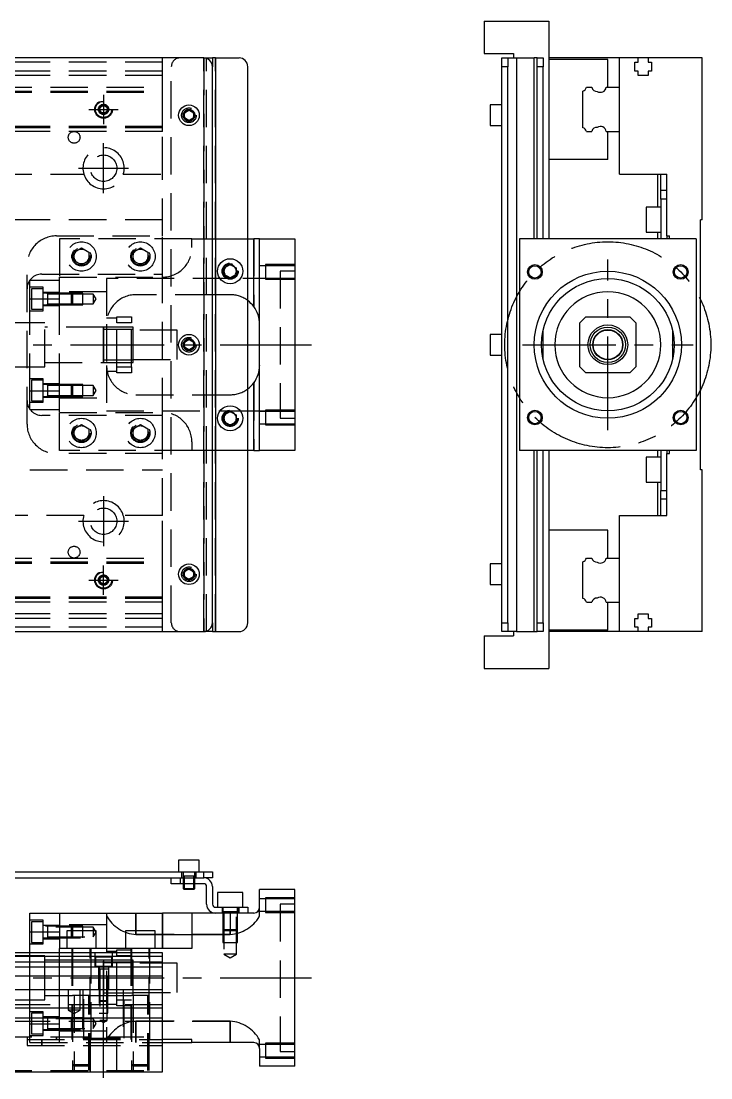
# Model space of a CAD drawing. Extents: x -21 to 603, y -285 to 112.
# Drawn here: x 369 to 603.3, y -249.2 to 110 of the extents above; entities that cross this region are included whole.
import ezdxf

# ---------------------------------------------------------------- set-up
doc = ezdxf.new("R2010")
doc.units = 0
doc.linetypes.add('CENTER', pattern=[50.8, 31.75, -6.35, 6.35, -6.35])
doc.linetypes.add('DASHED', pattern=[19.05, 12.7, -6.35])
doc.layers.get('0').update_dxf_attribs({"linetype": 'CONTINUOUS'})
doc.layers.add('CENTER', color=1, linetype='CENTER')

msp = doc.modelspace()

# ---------------------------------------------------------------- linework, layer by layer
at = {"color": 7, "linetype": 'CONTINUOUS'}
for p, q in [((526.27, 110), (526.27, 99)), ((526.27, 110), (548.27, 110)), ((548.27, 110), (548.27, 36)), ((431, 97.5), (3, 97.5)), ((431, 97.5), (434, 97.5)), ((434, 97.5), (434, 94.5)), ((435, 97.5), (434, 97.5)), ((435, 97.5), (435, -97.5)), ((435, 97.5), (443, 97.5)), ((526.27, 99), (536.27, 99)), ((532.27, 97.5), (534.27, 97.5)), ((532.27, 94.5), (532.27, 97.5)), ((534.27, 97.5), (537.27, 97.5)), ((534.27, 97.5), (534.27, 94.5)), ((536.27, 99), (536.27, 97.5)), ((537.27, 97.5), (537.27, -97.5)), ((537.27, 97.5), (543.27, 97.5)), ((543.27, 36), (543.27, 97.5)), ((544.27, 97.5), (543.27, 97.5)), ((544.27, 97.5), (546.27, 97.5)), ((544.27, 94.5), (544.27, 97.5)), ((546.27, 97.5), (546.27, 94.5)), ((572.27, 97.5), (548.27, 97.5)), ((568.27, 97), (548.27, 97)), ((568.27, 87.5), (568.27, 97)), ((572.27, 87.5), (572.27, 97.5)), ((578.57, 97.5), (572.27, 97.5)), ((581.97, 97.5), (578.57, 97.5)), ((578.57, 96), (578.57, 97.5)), ((581.97, 97.5), (581.97, 96)), ((600.27, 97.5), (581.97, 97.5)), ((600.27, 42.5), (600.27, 97.5)), ((434, -94.5), (434, 94.5)), ((446, -94.5), (446, 94.5)), ((534.27, 94.5), (532.27, 94.5)), ((532.27, -94.5), (532.27, 94.5)), ((534.27, -94.5), (534.27, 94.5)), ((546.27, 94.5), (544.27, 94.5)), ((544.27, 36), (544.27, 94.5)), ((546.27, 36), (546.27, 94.5)), ((577.42, 96), (578.57, 96)), ((577.42, 93), (577.42, 96)), ((581.97, 96), (583.12, 96)), ((583.12, 96), (583.12, 93)), ((578.57, 93), (577.42, 93)), ((578.57, 91.5), (578.57, 93)), ((581.97, 91.5), (578.57, 91.5)), ((581.97, 93), (581.97, 91.5)), ((583.12, 93), (581.97, 93)), ((559.77, 73.752272), (559.77, 86.247728)), ((561.022272, 87.5), (562.79668, 87.5)), ((567.747372, 87.5), (572.27, 87.5)), ((572.27, 72.5), (572.27, 87.5)), ((572.27, 72.5), (572.27, 87.5)), ((424.5, 78.866026), (426, 79.73205)), ((426, 79.73205), (427.5, 78.866026)), ((528.27, 81.5), (528.27, 78)), ((532.27, 81.5), (528.27, 81.5)), ((424.5, 77.133974), (424.5, 78.866026)), ((426, 76.26795), (424.5, 77.133974)), ((427.5, 77.133974), (426, 76.26795)), ((427.5, 78.866026), (427.5, 77.133974)), ((528.27, 78), (528.27, 74.5)), ((528.27, 74.5), (532.27, 74.5)), ((561.022272, 72.5), (562.79668, 72.5)), ((567.747372, 72.5), (572.27, 72.5)), ((568.27, 63), (568.27, 72.5)), ((572.27, 58), (572.27, 72.5)), ((568.27, 63), (548.27, 63)), ((572.27, 58), (588.27, 58)), ((585.27, 46.75), (585.27, 58)), ((586.27, 52.5), (586.27, 58)), ((588.27, 37), (588.27, 58)), ((586.27, 52.5), (588.27, 52.5)), ((586.27, 49.5), (586.27, 52.5)), ((581.27, 46.75), (581.27, 42.5)), ((586.27, 46.75), (581.27, 46.75)), ((588.27, 49.5), (586.27, 49.5)), ((586.27, 49.5), (586.27, 36)), ((581.27, 42.5), (581.27, 38.25)), ((600.27, 42.5), (599.77, 42.5)), ((599.77, -42.5), (599.77, 42.5)), ((446, 36), (448, 36)), ((448, 13), (448, 36)), ((450, 36), (448, 36)), ((450, -36), (450, 36)), ((450, 36), (462, 36)), ((462, 36), (462, -36)), ((598.27, 36), (538.27, 36)), ((538.27, 36), (538.27, -36)), ((581.27, 38.25), (586.27, 38.25)), ((585.27, 36), (585.27, 38.25)), ((588.27, 37), (589.27, 37)), ((588.27, 37), (588.27, 36)), ((589.27, 36), (589.27, 37)), ((598.27, 36), (598.27, -36)), ((438, 26.1547), (440, 27.309402)), ((438, 23.8453), (438, 26.1547)), ((440, 27.309402), (442, 26.1547)), ((442, 26.1547), (442, 23.8453)), ((440, 22.690598), (438, 23.8453)), ((442, 23.8453), (440, 22.690598)), ((560.77, 9.5), (558.77, 7.5)), ((558.77, -7.5), (558.77, 7.5)), ((560.77, 9.5), (575.77, 9.5)), ((577.77, 7.5), (575.77, 9.5)), ((577.77, 7.5), (577.77, -7.5)), ((546.27, -4.71699), (546.27, 4.71699)), ((590.27, 4.71699), (590.27, -4.71699)), ((424.5, 0.866026), (426, 1.73205)), ((424.5, -0.866026), (424.5, 0.866026)), ((426, 1.73205), (427.5, 0.866026)), ((427.5, 0.866026), (427.5, -0.866026)), ((528.27, 3.5), (528.27, 0)), ((532.27, 3.5), (528.27, 3.5)), ((528.27, 0), (528.27, -3.5)), ((426, -1.73205), (424.5, -0.866026)), ((427.5, -0.866026), (426, -1.73205)), ((528.27, -3.5), (532.27, -3.5)), ((558.77, -7.5), (560.77, -9.5)), ((575.77, -9.5), (560.77, -9.5)), ((575.77, -9.5), (577.77, -7.5)), ((448, -36), (448, -13)), ((438, -23.8453), (440, -22.690598)), ((438, -26.1547), (438, -23.8453)), ((440, -22.690598), (442, -23.8453)), ((442, -23.8453), (442, -26.1547)), ((440, -27.309402), (438, -26.1547)), ((442, -26.1547), (440, -27.309402)), ((448, -36), (446, -36)), ((448, -36), (450, -36)), ((462, -36), (450, -36)), ((598.27, -36), (538.27, -36)), ((543.27, -97.5), (543.27, -36)), ((544.27, -94.5), (544.27, -36)), ((546.27, -94.5), (546.27, -36)), ((548.27, -36), (548.27, -110)), ((581.27, -38.25), (581.27, -42.5)), ((586.27, -38.25), (581.27, -38.25)), ((585.27, -38.25), (585.27, -36)), ((586.27, -36), (586.27, -49.5)), ((588.27, -36), (588.27, -37)), ((588.27, -58), (588.27, -37)), ((588.27, -37), (589.27, -37)), ((589.27, -37), (589.27, -36)), ((581.27, -42.5), (581.27, -46.75)), ((600.27, -42.5), (599.77, -42.5)), ((600.27, -97.5), (600.27, -42.5)), ((581.27, -46.75), (586.27, -46.75)), ((585.27, -58), (585.27, -46.75)), ((586.27, -49.5), (588.27, -49.5)), ((586.27, -52.5), (586.27, -49.5)), ((588.27, -52.5), (586.27, -52.5)), ((586.27, -58), (586.27, -52.5)), ((572.27, -72.5), (572.27, -58)), ((572.27, -58), (588.27, -58)), ((568.27, -63), (548.27, -63)), ((568.27, -72.5), (568.27, -63)), ((528.27, -74.5), (528.27, -78)), ((532.27, -74.5), (528.27, -74.5)), ((559.77, -86.247728), (559.77, -73.752272)), ((561.022272, -72.5), (562.79668, -72.5)), ((567.747372, -72.5), (572.27, -72.5)), ((572.27, -87.5), (572.27, -72.5)), ((572.27, -87.5), (572.27, -72.5)), ((424.5, -77.133974), (426, -76.26795)), ((424.5, -78.866026), (424.5, -77.133974)), ((426, -79.73205), (424.5, -78.866026)), ((426, -76.26795), (427.5, -77.133974)), ((427.5, -78.866026), (426, -79.73205)), ((427.5, -77.133974), (427.5, -78.866026)), ((528.27, -78), (528.27, -81.5)), ((528.27, -81.5), (532.27, -81.5)), ((561.022272, -87.5), (562.79668, -87.5)), ((567.747372, -87.5), (572.27, -87.5)), ((568.27, -97), (568.27, -87.5)), ((572.27, -97.5), (572.27, -87.5)), ((577.42, -93), (578.57, -93)), ((577.42, -96), (577.42, -93)), ((578.57, -91.5), (581.97, -91.5)), ((578.57, -93), (578.57, -91.5)), ((581.97, -91.5), (581.97, -93)), ((581.97, -93), (583.12, -93)), ((583.12, -93), (583.12, -96)), ((434, -94.5), (434, -97.5)), ((532.27, -94.5), (534.27, -94.5)), ((532.27, -97.5), (532.27, -94.5)), ((534.27, -94.5), (534.27, -97.5)), ((544.27, -94.5), (546.27, -94.5)), ((544.27, -97.5), (544.27, -94.5)), ((546.27, -94.5), (546.27, -97.5)), ((578.57, -96), (577.42, -96)), ((578.57, -97.5), (578.57, -96)), ((581.97, -96), (581.97, -97.5)), ((583.12, -96), (581.97, -96)), ((3, -97.5), (431, -97.5)), ((434, -97.5), (431, -97.5)), ((434, -97.5), (435, -97.5)), ((435, -97.5), (443, -97.5)), ((526.27, -99), (536.27, -99)), ((526.27, -99), (526.27, -110)), ((534.27, -97.5), (532.27, -97.5)), ((537.27, -97.5), (534.27, -97.5)), ((536.27, -97.5), (536.27, -99)), ((537.27, -97.5), (543.27, -97.5)), ((543.27, -97.5), (544.27, -97.5)), ((546.27, -97.5), (544.27, -97.5)), ((568.27, -97), (548.27, -97)), ((572.27, -97.5), (548.27, -97.5)), ((578.57, -97.5), (572.27, -97.5)), ((581.97, -97.5), (578.57, -97.5)), ((600.27, -97.5), (581.97, -97.5)), ((526.27, -110), (548.27, -110)), ((429.5, -175.2), (422.5, -175.2)), ((422.5, -175.2), (422.5, -179.2)), ((429.5, -179.2), (429.5, -175.2)), ((292, -179.2), (431, -179.2)), ((431, -181.2), (431, -179.2)), ((431, -179.2), (434, -179.2)), ((434, -179.2), (434, -181.2)), ((292, -181.2), (423, -181.2)), ((420, -183.2), (420, -181.2)), ((423, -181.2), (423, -183.2)), ((423, -181.2), (431, -181.2)), ((423, -181.2), (431, -181.2)), ((434, -181.2), (431, -181.2)), ((423, -183.2), (420, -183.2)), ((431, -183.2), (423, -183.2)), ((424, -183.2), (424, -184.85)), ((424, -184.85), (428, -184.85)), ((424, -184.85), (424.35, -185.2)), ((424.35, -183.2), (424.35, -185.2)), ((427.65, -185.2), (424.35, -185.2)), ((427.65, -185.2), (427.65, -183.2)), ((427.65, -185.2), (428, -184.85)), ((428, -184.85), (428, -183.2)), ((432, -190.2), (432, -184.2)), ((434, -184.2), (434, -190.2)), ((444.25, -186.2), (435.75, -186.2)), ((435.75, -186.2), (435.75, -191.2)), ((444.25, -191.2), (444.25, -186.2)), ((450, -191.2), (450, -185.2)), ((462, -185.2), (450, -185.2)), ((462, -245.2), (462, -185.2)), ((372, -193.2), (382, -193.2)), ((372, -199.547524), (372, -193.2)), ((382, -193.2), (382, -205.2)), ((382, -193.2), (417, -193.2)), ((417, -205.2), (417, -193.2)), ((427, -193.2), (417, -193.2)), ((427, -193.2), (427, -205.2)), ((435, -193.2), (427, -193.2)), ((435, -191.2), (443, -191.2)), ((443, -193.2), (435, -193.2)), ((443, -193.2), (443, -191.2)), ((443, -191.2), (446, -191.2)), ((446, -193.2), (443, -193.2)), ((446, -191.2), (446, -193.2)), ((448, -193.2), (446, -193.2)), ((372, -206.7), (372, -199.547524)), ((372, -199.547524), (382, -199.547524)), ((394.5, -199.2), (384.5, -199.2)), ((384.5, -199.2), (384.5, -205.2)), ((394.5, -205.2), (394.5, -199.2)), ((414.5, -199.2), (404.5, -199.2)), ((404.5, -199.2), (404.5, -205.2)), ((414.5, -205.2), (414.5, -199.2)), ((417, -206.7), (285.5, -206.7)), ((417, -207.952272), (285.5, -207.952272)), ((382, -206.7), (382, -205.2)), ((427, -205.2), (382, -205.2)), ((417, -247.2), (417, -206.7)), ((285.5, -209.72668), (417, -209.72668)), ((417, -211.623076), (285.5, -211.623076)), ((397, -214.999946), (397, -209.5)), ((398, -210.075), (397, -210.075)), ((399.75, -210.075), (398, -210.075)), ((401.5, -210.075), (399.75, -210.075)), ((406.5, -210.075), (401.5, -210.075)), ((407, -210.075), (406.5, -210.075)), ((417, -214.677372), (285.5, -214.677372)), ((397, -221.200006), (397, -214.999946)), ((17, -219.2), (417, -219.2)), ((397, -220.325), (407, -220.325)), ((417, -225.5), (17, -225.5)), ((417, -228.9), (17, -228.9)), ((427, -236.2), (417, -236.2)), ((427, -237.2), (427, -236.2)), ((417, -237.2), (427, -237.2)), ((448, -237.2), (427, -237.2)), ((450, -239.2), (450, -245.2)), ((17, -247.2), (417, -247.2)), ((462, -245.2), (450, -245.2))]:
    msp.add_line(p, q, dxfattribs=at)
at = {"color": 3, "linetype": 'DASHED'}
for p, q in [((417, 87.5), (417, 97.5)), ((431, -97.5), (431, 97.5)), ((431, 97.5), (431, -97.5)), ((432, -97.5), (432, 97.5)), ((435, -97.5), (435, 97.5)), ((417, 96), (17, 96)), ((420, -94.5), (420, 94.5)), ((417, 93), (17, 93)), ((417, 91.5), (17, 91.5)), ((17, 87.5), (417, 87.5)), ((17, 86.247728), (417, 86.247728)), ((417, 86.247728), (417, 87.5)), ((417, 73.752272), (417, 86.247728)), ((17, 86.1147), (417, 86.1147)), ((17, 86.1), (417, 86.1)), ((17, 85.8), (417, 85.8)), ((395.75, 80.721688), (397, 81.443376)), ((395.75, 79.278312), (395.75, 80.721688)), ((397, 78.556624), (395.75, 79.278312)), ((397, 81.443376), (398.25, 80.721688)), ((398.25, 79.278312), (397, 78.556624)), ((398.25, 80.721688), (398.25, 79.278312)), ((398.477374, 80.25955), (398.5, 80)), ((427.973226, 78.326156), (428, 78)), ((417, 74.2), (17, 74.2)), ((417, 73.9), (17, 73.9)), ((417, 73.8853), (17, 73.8853)), ((417, 73.752272), (17, 73.752272)), ((417, 72.5), (17, 72.5)), ((417, 72.5), (417, 73.752272)), ((417, 58), (417, 72.5)), ((283.708204, 58), (390.291796, 58)), ((403.708204, 58), (417, 58)), ((417, 37), (417, 58)), ((417, 42.5), (29.1, 42.5)), ((381, 37), (417, 37)), ((382, 36), (382, 23)), ((427, 36), (382, 36)), ((417, 24), (417, 37)), ((427, 33), (427, 36)), ((427, 36), (434, 36)), ((434, 36), (446, 36)), ((448, 36), (448, 13)), ((387, 31.443376), (389.5, 32.886752)), ((389.5, 32.886752), (392, 31.443376)), ((407, 31.443376), (409.5, 32.886752)), ((409.5, 32.886752), (412, 31.443376)), ((387, 28.556624), (387, 31.443376)), ((392, 31.443376), (392, 28.556624)), ((392.477798, 30.364306), (392.5, 30)), ((407, 28.556624), (407, 31.443376)), ((412, 31.443376), (412, 28.556624)), ((412.477798, 30.364306), (412.5, 30)), ((371, -27), (371, 27)), ((389.5, 27.113248), (387, 28.556624)), ((392, 28.556624), (389.5, 27.113248)), ((409.5, 27.113248), (407, 28.556624)), ((412, 28.556624), (409.5, 27.113248)), ((442.483582, 25.286038), (442.5, 25)), ((452, 26.848738), (450, 26.848738)), ((452, 27.248732), (452, 22.248742)), ((462, 27.248732), (452, 27.248732)), ((462, 26.848738), (452, 26.848738)), ((372, 15.652476), (372, 22)), ((372, 22), (382, 22)), ((376, 24), (417, 24)), ((382, 15.652476), (382, 23)), ((382, 23), (417, 23)), ((382, 15.652476), (382, 22)), ((398, 22.5), (398, 7)), ((440, 22.5), (398, 22.5)), ((417, -24), (417, 24)), ((457, 22.5), (440, 22.5)), ((450, 22.648738), (452, 22.648738)), ((452, 22.648738), (462, 22.648738)), ((452, 22.248742), (462, 22.248742)), ((457, 25), (457, -25)), ((462, 25), (457, 25)), ((376.5, 19.55635), (372, 19.55635)), ((372.5, 19.05635), (372.5, 12.05635)), ((376.5, 19.05635), (372.5, 19.05635)), ((376.5, 11.55635), (376.5, 19.55635)), ((398, 18), (382, 18)), ((398, 18), (382, 18)), ((372, 15.652476), (382, 15.652476)), ((372, -15.652476), (372, 15.652476)), ((382, 17.80635), (376.5, 17.80635)), ((377.905, 17.55635), (376.5, 17.55635)), ((382, 17.556346), (377.895, 17.55635)), ((377.9, 17.556354), (377.9, 13.556344)), ((377.9, 17.556354), (377.9, 13.556344)), ((377.9, 17.556354), (377.9, 13.556344)), ((377.9, 17.55635), (377.9, 17.339888)), ((377.9, 17.33964), (377.9, 17.55635)), ((382, 17.20635), (377.9, 17.20635)), ((386.15, 17.55635), (382, 17.556346)), ((386.15, 17.556344), (382, 17.556344)), ((386.5, 17.20635), (382, 17.20635)), ((386.5, 17.20635), (382, 17.20635)), ((382, -15.652476), (382, 15.652476)), ((382, -15.652476), (382, 15.652476)), ((386.15, 13.55635), (386.15, 17.55635)), ((386.5, 17.20635), (386.15, 17.55635)), ((390, 17.556344), (386.15, 17.556344)), ((386.5, 17.20635), (386.5, 13.90635)), ((390, 17.20635), (386.5, 17.20635)), ((390, 13.556354), (390, 17.556344)), ((393.5, 17.20635), (390, 17.20635)), ((393.5, 17.20635), (393.5, 13.90635)), ((394.452628, 15.55635), (393.5, 17.20635)), ((393.5, 13.90635), (394.452628, 15.55635)), ((434, 17), (408, 17)), ((440, 17), (434, 17)), ((372, 11.55635), (376.5, 11.55635)), ((372.5, 12.05635), (376.5, 12.05635)), ((376.5, 13.55635), (377.905, 13.55635)), ((376.5, 13.30635), (382, 13.30635)), ((377.895, 13.55635), (382, 13.556352)), ((377.9, 13.90635), (382, 13.90635)), ((377.9, 13.55635), (377.9, 13.773016)), ((377.9, 13.77281), (377.9, 13.55635)), ((382, 13.90635), (386.5, 13.90635)), ((382, 13.90635), (386.5, 13.90635)), ((382, 13.556354), (386.15, 13.556354)), ((382, 13.556352), (386.15, 13.55635)), ((386.15, 13.55635), (386.5, 13.90635)), ((386.15, 13.556354), (390, 13.556354)), ((386.5, 13.90635), (390, 13.90635)), ((390, 13.90635), (393.5, 13.90635)), ((447.743602, 13.32745), (448.026966, 12.963874)), ((372, 7.5), (366.995, 7.5)), ((377, 7.5), (372, 7.5)), ((377, 7.5), (372, 7.5)), ((377, -7.5), (377, 7.5)), ((377, -7.5), (377, 7.5)), ((401.5, 9), (398, 9)), ((401.5, 9.5), (406.5, 9.5)), ((401.5, 7.5), (401.5, 9.5)), ((406.5, 7.5), (401.5, 7.5)), ((401.5, -7.5), (401.5, 7.5)), ((406.5, 9.5), (406.5, 7.5)), ((406.5, -7.5), (406.5, 7.5)), ((397.005, 6), (377, 6)), ((396.995, 6), (377, 6)), ((406.5, 6), (396.995, 6)), ((397.005, 6), (396.995, 6)), ((397, -6.000006), (397, 6.000006)), ((397, 5.125), (397, 6.000006)), ((397, 5.325034), (397, 6)), ((397, 6), (397, -5.999164)), ((397, 5.125), (397, -5.125)), ((407, 5.125), (397, 5.125)), ((406.5, 6), (397.005, 6)), ((398, 7), (398, -7)), ((407, 6), (406.5, 6)), ((407, -6), (407, 6)), ((422, 5), (407, 5)), ((422, -5), (422, 5)), ((427.973226, 0.326156), (428, 0)), ((377, -6), (397.005, -6)), ((377, -6), (396.995, -6)), ((396.995, -6), (406.5, -6)), ((396.995, -6), (397.005, -6)), ((397, -6.000006), (397, -5.125)), ((397, -5.125), (407, -5.125)), ((397, -6), (397, -5.325218)), ((397, -5.999164), (397, -6)), ((397.005, -6), (406.5, -6)), ((398, -7), (398, -22.5)), ((406.5, -6), (407, -6)), ((407, -5), (422, -5)), ((450, -7), (449.998996, -7.141742)), ((366.995, -7.5), (372, -7.5)), ((372, -7.5), (377, -7.5)), ((372, -7.5), (377, -7.5)), ((398, -9), (401.5, -9)), ((401.5, -7.5), (406.5, -7.5)), ((401.5, -9.5), (401.5, -7.5)), ((406.5, -9.5), (401.5, -9.5)), ((406.5, -7.5), (406.5, -9.5)), ((376.5, -11.55635), (372, -11.55635)), ((372.5, -12.05635), (372.5, -19.05635)), ((376.5, -12.05635), (372.5, -12.05635)), ((376.5, -19.55635), (376.5, -11.55635)), ((382, -13.30635), (376.5, -13.30635)), ((377.905, -13.55635), (376.5, -13.55635)), ((382, -13.556352), (377.895, -13.55635)), ((377.9, -13.556344), (377.9, -17.556354)), ((377.9, -13.556344), (377.9, -17.556354)), ((377.9, -13.55635), (377.9, -13.77281)), ((377.9, -13.773058), (377.9, -13.55635)), ((382, -13.90635), (377.9, -13.90635)), ((386.15, -13.55635), (382, -13.556352)), ((386.15, -13.556352), (382, -13.556354)), ((386.5, -13.90635), (382, -13.90635)), ((386.5, -13.90635), (382, -13.90635)), ((386.15, -17.55635), (386.15, -13.55635)), ((386.5, -13.90635), (386.15, -13.55635)), ((390, -13.556354), (386.15, -13.556352)), ((386.5, -13.90635), (386.5, -17.20635)), ((390, -13.90635), (386.5, -13.90635)), ((390, -17.556344), (390, -13.556354)), ((393.5, -13.90635), (390, -13.90635)), ((393.5, -13.90635), (393.5, -17.20635)), ((394.452628, -15.55635), (393.5, -13.90635)), ((448.11972, -12.836966), (447.908436, -13.120182)), ((448, -13), (448, -36)), ((372, -22), (372, -15.652476)), ((372, -15.652476), (382, -15.652476)), ((376.5, -17.55635), (377.905, -17.55635)), ((376.5, -17.80635), (382, -17.80635)), ((377.895, -17.55635), (382, -17.556346)), ((377.9, -17.20635), (382, -17.20635)), ((377.9, -17.55635), (377.9, -17.339682)), ((377.9, -17.339888), (377.9, -17.55635)), ((382, -22), (382, -15.652476)), ((382, -23), (382, -15.652476)), ((382, -17.20635), (386.5, -17.20635)), ((382, -17.20635), (386.5, -17.20635)), ((382, -17.556344), (386.15, -17.556346)), ((382, -17.556346), (386.15, -17.55635)), ((386.15, -17.55635), (386.5, -17.20635)), ((386.15, -17.556346), (390, -17.556344)), ((386.5, -17.20635), (390, -17.20635)), ((390, -17.20635), (393.5, -17.20635)), ((393.5, -17.20635), (394.452628, -15.55635)), ((408, -17), (434, -17)), ((434, -17), (440, -17)), ((372, -19.55635), (376.5, -19.55635)), ((372.5, -19.05635), (376.5, -19.05635)), ((382, -18), (398, -18)), ((382, -18), (398, -18)), ((372, -22), (382, -22)), ((417, -24), (376, -24)), ((382, -23), (417, -23)), ((382, -36), (382, -23)), ((398, -22.5), (440, -22.5)), ((417, -37), (417, -24)), ((437.5, -25), (437.52689, -24.634318)), ((440, -22.5), (457, -22.5)), ((452, -22.648738), (450, -22.648738)), ((452, -22.248742), (452, -27.248732)), ((462, -22.248742), (452, -22.248742)), ((462, -22.648738), (452, -22.648738)), ((457, -25), (462, -25)), ((387, -28.556624), (389.5, -27.113248)), ((387, -31.443376), (387, -28.556624)), ((389.5, -27.113248), (392, -28.556624)), ((392, -28.556624), (392, -31.443376)), ((407, -28.556624), (409.5, -27.113248)), ((407, -31.443376), (407, -28.556624)), ((409.5, -27.113248), (412, -28.556624)), ((412, -28.556624), (412, -31.443376)), ((450, -26.848738), (452, -26.848738)), ((452, -26.848738), (462, -26.848738)), ((452, -27.248732), (462, -27.248732)), ((386.5, -30), (386.520026, -29.653944)), ((389.5, -32.886752), (387, -31.443376)), ((392, -31.443376), (389.5, -32.886752)), ((409.5, -32.886752), (407, -31.443376)), ((412, -31.443376), (409.5, -32.886752)), ((412.477798, -29.635694), (412.5, -30)), ((427, -33), (427, -36)), ((417, -37), (381, -37)), ((427, -36), (382, -36)), ((417, -58), (417, -37)), ((434, -36), (427, -36)), ((446, -36), (434, -36)), ((29.1, -42.5), (417, -42.5)), ((390.291796, -58), (283.708204, -58)), ((417, -58), (403.708204, -58)), ((417, -72.5), (417, -58)), ((17, -72.5), (417, -72.5)), ((17, -73.752272), (417, -73.752272)), ((17, -73.8853), (417, -73.8853)), ((17, -73.9), (417, -73.9)), ((17, -74.2), (417, -74.2)), ((417, -73.752272), (417, -72.5)), ((417, -86.247728), (417, -73.752272)), ((395.75, -79.278312), (397, -78.556624)), ((397, -78.556624), (398.25, -79.278312)), ((424, -78), (424.030168, -77.653934)), ((395.75, -80.721688), (395.75, -79.278312)), ((397, -81.443376), (395.75, -80.721688)), ((398.25, -80.721688), (397, -81.443376)), ((398.25, -79.278312), (398.25, -80.721688)), ((398.477374, -79.74045), (398.5, -80)), ((417, -85.8), (17, -85.8)), ((417, -86.1), (17, -86.1)), ((417, -86.1147), (17, -86.1147)), ((417, -86.247728), (17, -86.247728)), ((417, -87.5), (17, -87.5)), ((417, -87.5), (417, -86.247728)), ((417, -97.5), (417, -87.5)), ((417, -91.5), (17, -91.5)), ((417, -93), (17, -93)), ((417, -96), (17, -96)), ((423.5, -179.2), (423.5, -181.2)), ((424, -179.2), (424, -183.2)), ((424.000006, -179.2), (424.000006, -183.2)), ((428, -183.2), (428, -179.2)), ((428.5, -181.2), (428.5, -179.2)), ((420, -181.2), (423, -181.2)), ((428.000006, -180.6), (423.999994, -180.6)), ((424.35, -180.6), (424.35, -183.2)), ((427.65, -183.2), (427.65, -180.6)), ((427.999994, -183.2), (427.999994, -181.2)), ((452, -188.351262), (450, -188.351262)), ((452, -187.951268), (452, -192.951258)), ((462, -187.951268), (452, -187.951268)), ((462, -188.351262), (452, -188.351262)), ((457, -190.2), (457, -240.2)), ((462, -190.2), (457, -190.2)), ((398, -193.2), (398, -193.816596)), ((398, -193.816596), (398, -236.583404)), ((398, -193.816596), (398.037764, -194.12036)), ((408, -200.460598), (408, -193.2)), ((408, -193.2), (408, -199.2)), ((417, -193.2), (417, -205.2)), ((437.25, -191.2), (437.25, -193.2)), ((442.500006, -192.8), (437.499994, -192.8)), ((437.5, -191.2), (437.5, -203.2)), ((437.9, -192.8), (437.9, -207.2)), ((440, -193.2), (440, -200.460598)), ((442.1, -207.2), (442.1, -192.8)), ((442.5, -203.2), (442.5, -191.2)), ((442.75, -193.2), (442.75, -191.2)), ((449.474532, -192.551262), (452, -192.551262)), ((449.966596, -194.101224), (450, -193.816596)), ((450, -193.816596), (450, -191.2)), ((457, -192.7), (450, -192.7)), ((452, -192.551262), (462, -192.551262)), ((452, -192.951258), (462, -192.951258)), ((376.5, -195.64365), (372, -195.64365)), ((372.5, -196.14365), (372.5, -199.64365)), ((376.5, -196.14365), (372.5, -196.14365)), ((376.5, -203.64365), (376.5, -195.64365)), ((382, -197.39365), (376.5, -197.39365)), ((398, -197.2), (382, -197.2)), ((449.868572, -194.41502), (449.966596, -194.101224)), ((372.5, -199.64365), (372.5, -203.14365)), ((390, -197.643656), (376.5, -197.643649)), ((377.9, -197.643646), (377.9, -201.643656)), ((393.5, -197.99365), (377.9, -197.99365)), ((386.15, -199.2), (386.15, -197.64365)), ((386.5, -197.99365), (386.15, -197.64365)), ((386.15, -199.64365), (386.15, -199.2)), ((386.15, -201.64365), (386.15, -199.64365)), ((386.5, -197.99365), (386.5, -199.2)), ((386.5, -199.2), (386.5, -199.64365)), ((386.5, -199.64365), (386.5, -201.29365)), ((390, -199.2), (390, -197.643656)), ((390, -201.643646), (390, -199.2)), ((393.5, -197.99365), (393.5, -201.29365)), ((394.452628, -199.64365), (393.5, -197.99365)), ((393.5, -201.29365), (394.452628, -199.64365)), ((408, -199.2), (408, -200.460598)), ((408, -200.460598), (414.5, -200.460598)), ((440, -200.460598), (408, -200.460598)), ((414.5, -200.460598), (427, -200.460598)), ((427, -200.460598), (437.500006, -200.460598)), ((437.5, -198.8), (442.5, -198.8)), ((437.5, -198.8), (437.9, -199.2)), ((437.500006, -200.460598), (440, -200.460598)), ((442.1, -199.2), (437.9, -199.2)), ((440, -200.460598), (440, -199.2)), ((442.1, -199.2), (442.5, -198.8)), ((372, -203.64365), (376.5, -203.64365)), ((372.5, -203.14365), (376.5, -203.14365)), ((376.5, -201.643653), (390, -201.643646)), ((376.5, -201.89365), (382, -201.89365)), ((377.9, -201.29365), (393.5, -201.29365)), ((386.15, -201.64365), (386.5, -201.29365)), ((437.5, -203.2), (442.5, -203.2)), ((372, -207.7), (367, -207.7)), ((372, -219.2), (372, -206.7)), ((377, -207.7), (372, -207.7)), ((377, -215.2), (377, -207.7)), ((382, -219.2), (382, -206.7)), ((386.25, -205.2), (386.25, -236.2)), ((386.499923, -205.2), (386.500006, -246.7)), ((392.499994, -246.7), (392.500077, -205.2)), ((392.75, -236.2), (392.75, -205.2)), ((394, -206.7), (394, -211.2)), ((399.75, -208.2), (394.25, -208.2)), ((394.25, -208.2), (394.25, -211.2)), ((401.5, -206.2), (398, -206.2)), ((399.75, -211.2), (399.75, -208.2)), ((400, -211.2), (400, -206.7)), ((401.5, -205.7), (406.5, -205.7)), ((401.5, -206.7), (401.5, -205.7)), ((401.5, -207.7), (401.5, -206.7)), ((401.5, -222.7), (401.5, -207.7)), ((406.5, -207.7), (401.5, -207.7)), ((406.25, -205.2), (406.25, -236.2)), ((406.499923, -205.2), (406.500006, -246.7)), ((412.499994, -246.7), (412.500077, -205.2)), ((412.75, -236.2), (412.75, -205.2)), ((442.1, -207.2), (437.9, -207.2)), ((437.9, -207.2), (440, -208.412436)), ((440, -208.412436), (442.1, -207.2)), ((382, -209.2), (377, -209.2)), ((386.5, -209.2), (382, -209.2)), ((392.5, -209.2), (386.5, -209.2)), ((394.25, -209.2), (392.5, -209.2)), ((394, -211.2), (400, -211.2)), ((397, -209.2), (394.25, -209.2)), ((395.25, -211.2), (395.25, -219.2)), ((395.500006, -211.2), (395.500006, -227.2)), ((397, -209.2), (396.995, -209.2)), ((397, -209.2), (397, -209.200836)), ((398, -209.2), (397, -209.2)), ((397.005, -209.2), (397, -209.2)), ((397, -209.200836), (397, -214.999974)), ((399.75, -209.2), (398, -209.2)), ((398.499994, -227.2), (398.499994, -211.2)), ((398.75, -219.2), (398.75, -211.2)), ((401.5, -209.2), (399.75, -209.2)), ((406.5, -209.2), (401.5, -209.2)), ((407, -209.2), (406.5, -209.2)), ((407, -215.2), (407, -209.2)), ((422, -210.2), (407, -210.2)), ((422, -215.2), (422, -210.2)), ((377, -219.2), (377, -215.2)), ((398.500006, -212.2), (395.499994, -212.2)), ((395.75, -212.2), (395.75, -229.7)), ((397, -214.999974), (397, -215.400054)), ((397, -215.400054), (397, -221.199164)), ((398.25, -229.7), (398.25, -212.2)), ((407, -221.2), (407, -215.2)), ((422, -220.2), (422, -215.2)), ((366.995, -222.7), (372, -222.7)), ((372, -228.9), (372, -219.2)), ((372, -222.7), (373.708204, -222.7)), ((373.708204, -222.7), (377, -222.7)), ((377, -222.7), (377, -219.2)), ((377, -221.2), (382, -221.2)), ((382, -225.5), (382, -219.2)), ((382, -221.2), (386.39999, -221.2)), ((385, -219.2), (385, -226.2)), ((386.39999, -221.2), (386.499994, -221.2)), ((392.500006, -221.2), (386.499994, -221.2)), ((387, -221.2), (387, -246.7)), ((389, -226.2), (389, -219.2)), ((390, -219.2), (390, -235.7)), ((390.291796, -235.2), (390.291796, -219.2)), ((392, -246.7), (392, -221.2)), ((392.500006, -221.2), (392.60001, -221.2)), ((392.60001, -221.2), (397.005, -221.2)), ((396.995, -221.2), (406.39999, -221.2)), ((397, -221.2), (397, -220.525218)), ((397, -221.199164), (397, -221.2)), ((397.005, -221.2), (406.5, -221.2)), ((401.5, -222.7), (406.5, -222.7)), ((401.5, -224.7), (401.5, -222.7)), ((403.708204, -219.2), (403.708204, -235.2)), ((404, -235.7), (404, -219.2)), ((412.500006, -221.2), (406.499994, -221.2)), ((407, -220.2), (422, -220.2)), ((407, -221.2), (407, -246.7)), ((412, -246.7), (412, -221.2)), ((417, -224.35), (17, -224.35)), ((382, -228.9), (382, -225.5)), ((389, -226.2), (385, -226.2)), ((385, -226.2), (387, -227.3547)), ((387, -227.3547), (389, -226.2)), ((395.5, -222.95), (398.5, -222.95)), ((395.5, -222.95), (395.75, -223.2)), ((398.25, -223.2), (395.75, -223.2)), ((398, -224.2), (401.5, -224.2)), ((398.25, -223.2), (398.5, -222.95)), ((406.5, -224.7), (401.5, -224.7)), ((376.5, -226.75635), (372, -226.75635)), ((372, -230.852476), (372, -228.9)), ((372.5, -227.25635), (372.5, -228.9)), ((373.708204, -227.25635), (372.5, -227.25635)), ((372.5, -228.9), (372.5, -230.75635)), ((376.5, -227.25635), (373.708204, -227.25635)), ((376.5, -234.75635), (376.5, -226.75635)), ((382, -228.50635), (376.5, -228.50635)), ((390, -228.756354), (376.5, -228.756354)), ((377.9, -228.756344), (377.9, -232.756354)), ((393.5, -229.10635), (377.9, -229.10635)), ((382, -236.2), (382, -228.9)), ((386.15, -228.9), (386.15, -228.75635)), ((386.29365, -228.9), (386.15, -228.75635)), ((386.5, -228.756354), (386.15, -228.756352)), ((386.15, -230.75635), (386.15, -228.9)), ((386.5, -229.10635), (386.29365, -228.9)), ((387, -228.756354), (386.5, -228.756354)), ((390, -228.9), (390, -228.756354)), ((390, -232.756344), (390, -228.9)), ((393.5, -229.10635), (393.5, -232.40635)), ((394.452628, -230.75635), (393.5, -229.10635)), ((395.500006, -227.2), (398.499994, -227.2)), ((398.25, -229.7), (395.75, -229.7)), ((395.75, -229.7), (397, -230.421688)), ((397, -230.421688), (398.25, -229.7)), ((417, -230.05), (17, -230.05)), ((372, -230.852476), (373.708204, -230.852476)), ((372, -235.2), (372, -230.852476)), ((372.5, -230.75635), (372.5, -234.25635)), ((373.708204, -230.852476), (382, -230.852476)), ((376.5, -232.756344), (390, -232.756344)), ((376.5, -233.00635), (382, -233.00635)), ((377.9, -232.40635), (393.5, -232.40635)), ((382, -233.2), (386.5, -233.2)), ((386.15, -232.75635), (386.15, -230.75635)), ((386.15, -232.75635), (386.5, -232.40635)), ((386.15, -232.756346), (386.5, -232.756344)), ((386.5, -232.756344), (387, -232.756344)), ((386.5, -233.2), (387, -233.2)), ((387, -233.2), (392, -233.2)), ((392, -233.2), (392.5, -233.2)), ((392.5, -233.2), (398, -233.2)), ((393.5, -232.40635), (394.452628, -230.75635)), ((408, -229.939402), (406.619728, -230.04908)), ((408, -229.939402), (440, -229.939402)), ((412, -229.939402), (408, -229.939402)), ((408, -237.2), (408, -229.939402)), ((408, -229.939402), (408, -236.2)), ((412.5, -229.939402), (412, -229.939402)), ((417, -229.939402), (412.5, -229.939402)), ((440, -229.939402), (417, -229.939402)), ((440, -229.939402), (440, -237.2)), ((440, -237.2), (440, -229.939402)), ((17, -235.2), (417, -235.2)), ((371, -235.2), (371, -236.2)), ((371, -236.2), (417, -236.2)), ((371, -236.2), (371, -238.2)), ((372, -234.75635), (376.5, -234.75635)), ((372, -237.2), (372, -235.2)), ((372.5, -234.25635), (373.708204, -234.25635)), ((373.708204, -234.25635), (376.5, -234.25635)), ((376, -238.2), (376, -236.2)), ((376, -236.2), (376, -237.2)), ((381, -236.2), (381, -235.2)), ((381, -235.2), (381, -236.2)), ((382, -237.2), (382, -236.2)), ((390, -235.7), (404, -235.7)), ((392.5, -235.7), (392.5, -247.2)), ((398.033404, -236.298776), (398, -236.583404)), ((398, -236.583404), (398, -237.2)), ((398.131428, -235.98498), (398.033404, -236.298776)), ((401.5, -247.2), (401.5, -235.7)), ((408, -236.2), (408, -237.2)), ((450, -236.583404), (449.962236, -236.27964)), ((450, -239.2), (450, -236.583404)), ((371, -238.2), (417, -238.2)), ((372, -237.2), (417, -237.2)), ((376, -237.2), (376, -238.2)), ((452, -237.848738), (449.474532, -237.848738)), ((450, -237.7), (457, -237.7)), ((452, -237.448742), (452, -242.448732)), ((462, -237.448742), (452, -237.448742)), ((462, -237.848738), (452, -237.848738)), ((457, -240.2), (462, -240.2)), ((450, -242.048738), (452, -242.048738)), ((452, -242.048738), (462, -242.048738)), ((452, -242.448732), (462, -242.448732)), ((17, -246.7), (417, -246.7)), ((386.5, -244.7), (392.5, -244.7)), ((386.5, -244.7), (387, -245.2)), ((392, -245.2), (387, -245.2)), ((392, -245.2), (392.5, -244.7)), ((406.5, -244.7), (412.5, -244.7)), ((406.5, -244.7), (407, -245.2)), ((412, -245.2), (407, -245.2)), ((412, -245.2), (412.5, -244.7))]:
    msp.add_line(p, q, dxfattribs=at)
at = {"color": 1, "linetype": 'CENTER'}
msp.add_line((397, -249.2), (397, -217.2), dxfattribs=at)
at = {"color": 3, "linetype": 'DASHED'}
for centre, radius in [((397, 80), 3), ((397, 80), 2.75), ((397, 80), 1.75), ((397, 80), 1.5), ((397, 80), 1.25), ((426, 78), 2.5), ((426, 78), 2), ((387, 70.5), 2), ((397, 60), 4.5), ((389.5, 30), 5), ((389.5, 30), 3.25), ((389.5, 30), 3), ((389.5, 30), 2.5), ((409.5, 30), 5), ((409.5, 30), 3.25), ((409.5, 30), 3), ((409.5, 30), 2.5), ((440, 25), 2.75), ((440, 25), 2.5), ((426, 0), 2.5), ((426, 0), 2), ((389.5, -30), 5), ((409.5, -30), 5), ((440, -25), 2.75), ((440, -25), 2.5), ((389.5, -30), 3.25), ((389.5, -30), 3), ((389.5, -30), 2.5), ((409.5, -30), 3.25), ((409.5, -30), 3), ((409.5, -30), 2.5), ((397, -60), 4.5), ((387, -70.5), 2), ((397, -80), 3), ((397, -80), 2.75), ((397, -80), 1.75), ((397, -80), 1.5), ((397, -80), 1.25), ((426, -78), 2.5), ((426, -78), 2)]:
    msp.add_circle(centre, radius, dxfattribs=at)
at = {"color": 7, "linetype": 'CONTINUOUS'}
for centre, radius in [((426, 78), 3.5), ((440, 25), 4.25), ((543.521262, 24.748738), 2.1), ((593.018738, 24.748738), 2.1), ((568.27, 0), 25), ((568.27, 0), 22.5), ((568.27, 0), 6.75), ((568.27, 0), 6), ((568.27, 0), 5.125), ((568.27, 0), 5), ((426, 0), 3.5), ((440, -25), 4.25), ((543.521262, -24.748738), 2.1), ((593.018738, -24.748738), 2.1), ((426, -78), 3.5)]:
    msp.add_circle(centre, radius, dxfattribs=at)
at = {"color": 3, "linetype": 'CONTINUOUS'}
for centre in [(543.521262, 24.748738), (593.018738, 24.748738), (543.521262, -24.748738), (593.018738, -24.748738)]:
    msp.add_circle(centre, 2.5, dxfattribs=at)
at = {"color": 3, "linetype": 'DASHED'}
for centre, radius, start, end in [((423, 94.5), 3, 90, 180), ((397, 60), 7, 343.39845, 196.60155), ((397, 60), 7, 196.60155, 343.39845), ((381, 27), 10, 90, 180), ((417, 33), 10, 270, 0), ((376, 19), 5, 90, 180), ((408, 7), 10, 90, 180), ((440, 7), 10, 53.130102, 90), ((408, -7), 10, 180, 270), ((440, -7), 10, 270, 306.869898), ((376, -19), 5, 180, 270), ((417, -33), 10, 0, 90), ((381, -27), 10, 180, 270), ((397, -60), 7, 16.60155, 163.39845), ((397, -60), 7, 163.39845, 16.60155), ((423, -94.5), 3, 180, 270), ((408.811246, -188.189102), 12.298282, 208.83464497, 266.2177859), ((439.112993, -187.935352), 12.556615, 274.05078219, 328.93325573), ((409.208677, -242.78832), 12.999649, 101.48756923, 148.44290689), ((439.188754, -242.210898), 12.298282, 28.83464497, 86.2177859)]:
    msp.add_arc(centre, radius, start, end, dxfattribs=at)
at = {"color": 7, "linetype": 'CONTINUOUS'}
for centre, radius, start, end in [((431, 94.5), 3, 0, 90), ((443, 94.5), 3, 0, 90), ((559.37, 87.9), 1.7, 283.608961, 346.391039), ((564.47, 87.8), 1.7, 190.164249, 277.540197), ((565.77, 87.8), 2, 237.42103, 351.373073), ((426, 78), 1.65, 95.380023, 144.619977), ((426, 78), 1.65, 84.619977, 95.380023), ((426, 78), 1.65, 35.380023, 84.619977), ((426, 78), 1.65, 155.380023, 180), ((426, 78), 1.65, 180, 204.619977), ((426, 78), 1.65, 144.619977, 155.380023), ((426, 78), 1.65, 204.619977, 215.380023), ((426, 78), 1.65, 215.380023, 264.619977), ((426, 78), 1.65, 264.619977, 275.380023), ((426, 78), 1.65, 275.380023, 324.619977), ((426, 78), 1.65, 24.619977, 35.380023), ((426, 78), 1.65, 324.619977, 335.380023), ((426, 78), 1.65, 335.380023, 24.619977), ((559.37, 72.1), 1.7, 13.608961, 76.391039), ((564.47, 72.2), 1.7, 82.459803, 169.835751), ((565.77, 72.2), 2, 8.626927, 122.57897), ((440, 25), 2.1, 162.24721, 180), ((440, 25), 2.1, 137.75279, 162.24721), ((440, 25), 2.1, 102.24721, 137.75279), ((440, 25), 2.1, 77.75279, 102.24721), ((440, 25), 2.1, 42.24721, 77.75279), ((440, 25), 2.1, 17.75279, 42.24721), ((440, 25), 2.1, 342.24721, 17.75279), ((440, 25), 2.1, 180, 197.75279), ((440, 25), 2.1, 197.75279, 222.24721), ((440, 25), 2.1, 222.24721, 257.75279), ((440, 25), 2.1, 257.75279, 282.24721), ((440, 25), 2.1, 282.24721, 317.75279), ((440, 25), 2.1, 317.75279, 342.24721), ((568.27, 0), 18, 0, 270), ((568.27, 0), 18, 0, 270), ((440, 7), 10, 36.869898, 53.130102), ((439.996962, 6.998988), 10.003038, 0.005802, 36.864096), ((426, 0), 1.65, 155.380023, 180), ((426, 0), 1.65, 180, 204.619977), ((426, 0), 1.65, 144.619977, 155.380023), ((426, 0), 1.65, 95.380023, 144.619977), ((426, 0), 1.65, 84.619977, 95.380023), ((426, 0), 1.65, 35.380023, 84.619977), ((426, 0), 1.65, 24.619977, 35.380023), ((426, 0), 1.65, 335.380023, 24.619977), ((568.27, 0), 18, 270, 0), ((568.27, 0), 18, 270, 0), ((426, 0), 1.65, 204.619977, 215.380023), ((426, 0), 1.65, 215.380023, 264.619977), ((426, 0), 1.65, 264.619977, 275.380023), ((426, 0), 1.65, 275.380023, 324.619977), ((426, 0), 1.65, 324.619977, 335.380023), ((439.996962, -6.998988), 10.003038, 323.135904, 359.994198), ((440, -7), 10, 306.869898, 323.130102), ((440, -25), 2.1, 162.24721, 180), ((440, -25), 2.1, 180, 197.75279), ((440, -25), 2.1, 137.75279, 162.24721), ((440, -25), 2.1, 102.24721, 137.75279), ((440, -25), 2.1, 77.75279, 102.24721), ((440, -25), 2.1, 42.24721, 77.75279), ((440, -25), 2.1, 17.75279, 42.24721), ((440, -25), 2.1, 342.24721, 17.75279), ((440, -25), 2.1, 197.75279, 222.24721), ((440, -25), 2.1, 222.24721, 257.75279), ((440, -25), 2.1, 257.75279, 282.24721), ((440, -25), 2.1, 282.24721, 317.75279), ((440, -25), 2.1, 317.75279, 342.24721), ((559.37, -72.1), 1.7, 283.608961, 346.391039), ((564.47, -72.2), 1.7, 190.164249, 277.540197), ((565.77, -72.2), 2, 237.42103, 351.373073), ((426, -78), 1.65, 155.380023, 180), ((426, -78), 1.65, 180, 204.619977), ((426, -78), 1.65, 144.619977, 155.380023), ((426, -78), 1.65, 204.619977, 215.380023), ((426, -78), 1.65, 95.380023, 144.619977), ((426, -78), 1.65, 215.380023, 264.619977), ((426, -78), 1.65, 84.619977, 95.380023), ((426, -78), 1.65, 35.380023, 84.619977), ((426, -78), 1.65, 275.380023, 324.619977), ((426, -78), 1.65, 24.619977, 35.380023), ((426, -78), 1.65, 324.619977, 335.380023), ((426, -78), 1.65, 335.380023, 24.619977), ((426, -78), 1.65, 264.619977, 275.380023), ((564.47, -87.8), 1.7, 82.459803, 169.835751), ((565.77, -87.8), 2, 8.626927, 122.57897), ((559.37, -87.9), 1.7, 13.608961, 76.391039), ((431, -94.5), 3, 270, 0), ((443, -94.5), 3, 270, 0), ((431, -184.2), 3, 0, 90), ((431, -184.2), 1, 0, 90), ((435, -190.2), 3, 180, 270), ((435, -190.2), 1, 180, 270), ((448, -191.2), 2, 270, 0), ((448, -239.2), 2, 0, 90)]:
    msp.add_arc(centre, radius, start, end, dxfattribs=at)
at = {"layer": 'CENTER', "color": 1, "linetype": 'CENTER'}
for p, q in [((397, 85), (397, 75)), ((392, 80), (402, 80)), ((397, 51.5), (397, 68.5)), ((388.5, 60), (405.5, 60)), ((568.27, -29), (568.27, 29)), ((-20.607194, 0), (467.569477, 0)), ((539.27, 0), (597.27, 0)), ((397, -51.5), (397, -68.5)), ((388.5, -60), (405.5, -60)), ((397, -85), (397, -75)), ((392, -80), (402, -80)), ((-20.607194, -215.2), (467.569477, -215.2))]:
    msp.add_line(p, q, dxfattribs=at)
msp.add_circle((568.27, 0), 35.000001, dxfattribs=at)

doc.saveas('drawing.dxf')
